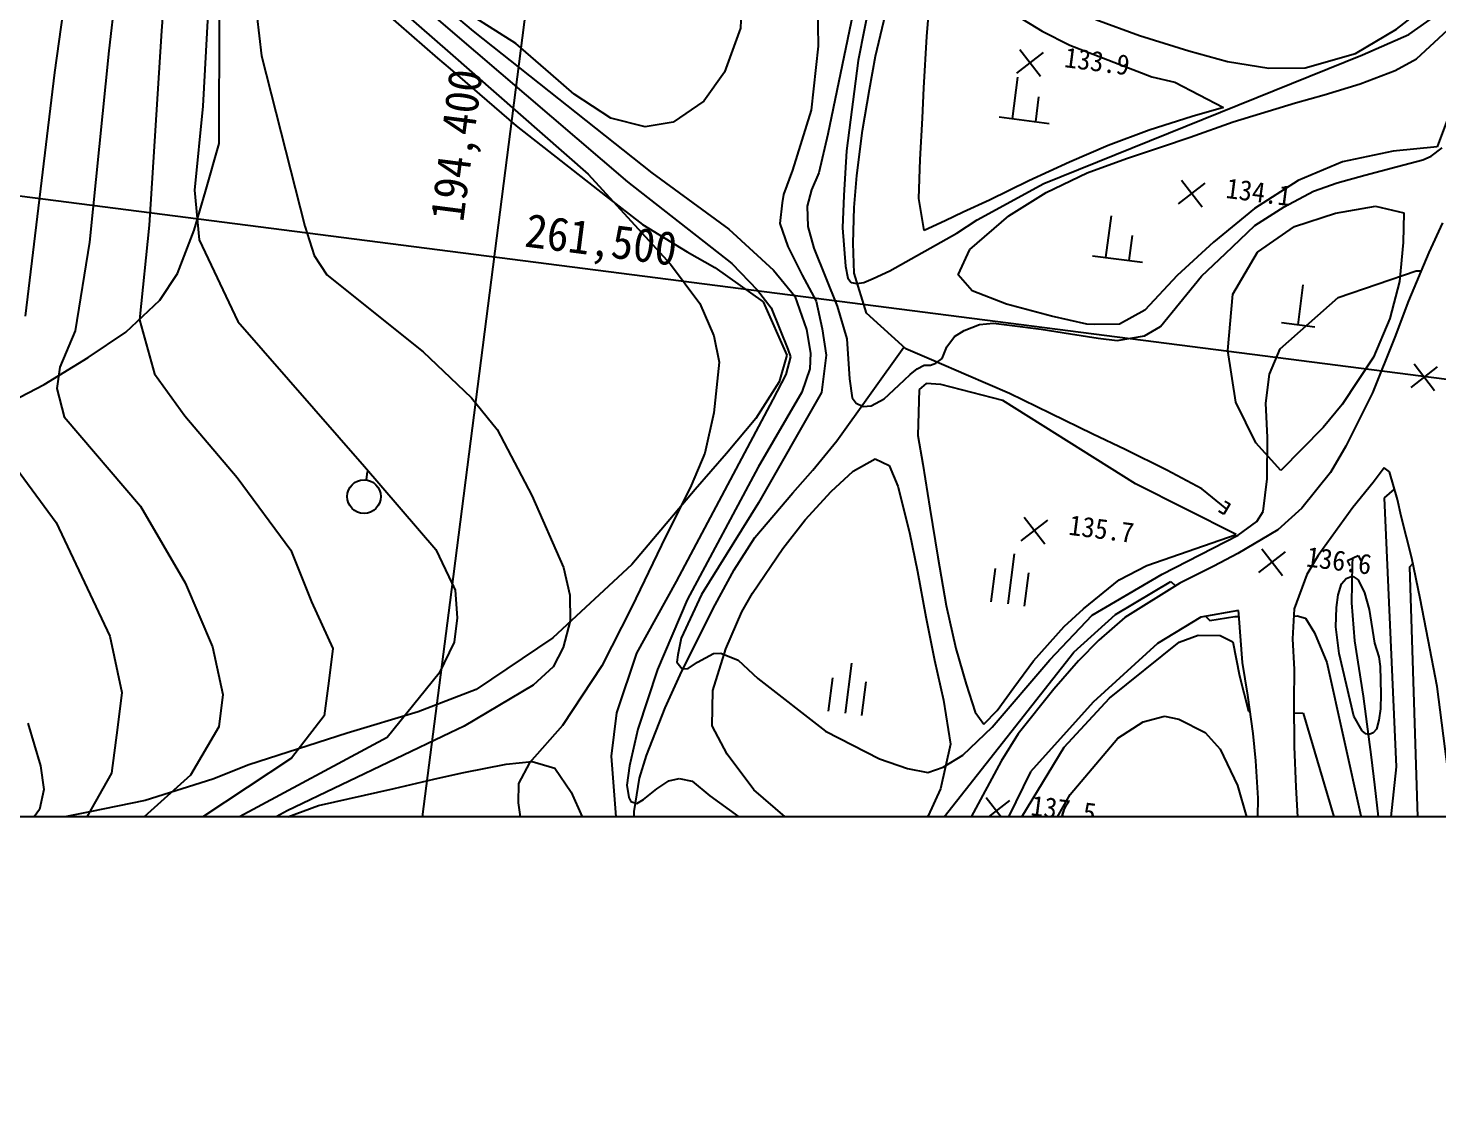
# Model space of a CAD drawing. Header units: millimetres. Extents: x 5990 to 6786, y 1103 to 1809.
# Drawn here: x 6130.3 to 6214.1, y 1389.5 to 1454.4 of the extents above; entities that cross this region are included whole.
import ezdxf
from ezdxf.xclip import XClip

# ---------------------------------------------------------------- set-up
doc = ezdxf.new("R2010")
doc.units = ezdxf.units.MM
doc.header["$LTSCALE"] = 10
doc.header["$MEASUREMENT"] = 0
doc.header["$XCLIPFRAME"] = 2
doc.layers.add('TX-PAPR', color=2, linetype='Continuous', plot=False)
doc.layers.add('TZ-BASE', color=253, linetype='Continuous')
doc.styles.add('HANA', font='GulimChe.ttf')

# ---------------------------------------------------------------- blocks, each defined once
blk = doc.blocks.new('JD-FJFJ6DGDH3')
at = {"layer": 'TZ-BASE'}
for p, q in [((80, -62.245), (110.757, 177.107)), ((67, 26.011, 142), (62.849, -28.25, 142)), ((62.927, 15.341, 144), (56.479, -30.738, 144)), ((63.508, 4.219, 143), (59.71, -29.453, 143)), ((105.954, -21.443, 134), (104.27, -30.015, 134)), ((74.629, -24.875, 139), (80, -29.587, 139)), ((65.699, -25.548, 141), (65.289, -32.739, 141)), ((97.375, -25.42, 136.721), (97.266, -28.108, 136.721)), ((104.305, -25.561, 135), (102.47, -34.403, 135)), ((137.464, -29.925, 134.202), (142.312, -25.445, 134.202)), ((142.312, -25.445, 134.202), (138.699, -35.147, 134.202)), ((83.911, -29.016, 136.721), (80.022, -26.545, 136.721)), ((101.852, -26.703, 136), (101.898, -29.178, 136)), ((112.524, -26.635, 133.909), (115.214, -28.277, 133.909)), ((136.276, -28.148, 133.527), (138.388, -26.536, 133.527)), ((66.26, -34.959, 140.095), (66.294, -27.228, 140.095)), ((68.502, -27.371, 140), (68.793, -29.751, 140)), ((76.162, -27.18, 140.095), (79.253, -29.881, 140.095)), ((79.159, -27.49, 138), (80, -28.21, 138)), ((80, -27.123, 137), (81.382, -28.284, 137)), ((105.296, -29.77, 128.938), (106.001, -26.843, 128.938)), ((108.359, -28.596, 133.909), (108.476, -27.147, 133.909)), ((118.395, -27.592, 133.527), (120.998, -28.541, 133.527)), ((137.024, -28.47, 134), (138.628, -27.346, 134)), ((62.849, -28.25, 142), (62.1, -39.816, 142)), ((80, -28.21, 138), (90.547, -37.233, 138)), ((81.382, -28.284, 137), (91.997, -36.693, 137)), ((97.266, -28.108, 136.721), (96.316, -30.711, 136.721)), ((115.214, -28.277, 133.909), (116.863, -29.103, 133.909)), ((133.839, -29.601, 133.527), (136.276, -28.148, 133.527)), ((134.27, -29.693, 134), (137.024, -28.47, 134)), ((86.001, -30.807, 136.721), (83.911, -29.016, 136.721)), ((101.898, -29.178, 136), (101.482, -32.974, 136)), ((108.18, -31.649, 133.909), (108.359, -28.596, 133.909)), ((116.863, -29.103, 133.909), (121.731, -30.999, 133.909)), ((120.998, -28.541, 133.527), (123.936, -29.447, 133.527)), ((59.71, -29.453, 143), (58.552, -40.825, 143)), ((68.793, -29.751, 140), (71.355, -39.878, 140)), ((79.253, -29.881, 140.095), (80, -30.524, 140.095)), ((80, -29.587, 139), (88.207, -36.787, 139)), ((104.27, -30.015, 134), (103.579, -35.396, 134)), ((104.942, -31.752, 128.938), (105.296, -29.77, 128.938)), ((113.706, -30.767, 133.852), (115.288, -29.545, 133.852)), ((113.886, -29.364, 133.852), (115.108, -30.947, 133.852)), ((115.305, -37.33, 134), (134.27, -29.693, 134)), ((123.936, -29.447, 133.527), (126.228, -30.078, 133.527)), ((126.228, -30.078, 133.527), (128.685, -30.472, 133.527)), ((130.847, -30.455, 133.527), (133.839, -29.601, 133.527)), ((136.197, -30.61, 134.202), (137.464, -29.925, 134.202)), ((56.479, -30.738, 144), (54.732, -45.217, 144)), ((80, -30.524, 140.095), (83.932, -33.906, 140.095)), ((87.381, -32.032, 136.721), (86.001, -30.807, 136.721)), ((96.316, -30.711, 136.721), (95.089, -32.429, 136.721)), ((113.442, -33.482, 133.572), (113.76, -31.002, 133.572)), ((121.731, -30.999, 133.909), (123.101, -31.3, 133.909)), ((128.685, -30.472, 133.527), (130.847, -30.455, 133.527)), ((134.127, -31.409, 134.202), (136.197, -30.61, 134.202)), ((0, -31.074), (80, -41.354)), ((104.524, -34.188, 128.938), (104.942, -31.752, 128.938)), ((108.085, -33.457, 133.909), (108.18, -31.649, 133.909)), ((123.101, -31.3, 133.909), (125.986, -32.818, 133.909)), ((131.98, -32.056, 134.202), (134.127, -31.409, 134.202)), ((89.562, -33.458, 136.721), (87.381, -32.032, 136.721)), ((95.089, -32.429, 136.721), (93.271, -33.687, 136.721)), ((114.83, -33.66, 133.572), (115.021, -32.172, 133.572)), ((126.577, -33.662, 134.202), (130.273, -32.54, 134.202)), ((130.273, -32.54, 134.202), (131.98, -32.056, 134.202)), ((65.289, -32.739, 141), (64.811, -37.723, 141)), ((91.598, -33.967, 136.721), (89.562, -33.458, 136.721)), ((101.482, -32.974, 136), (100.371, -36.535, 136)), ((107.961, -35.899, 133.909), (108.085, -33.457, 133.909)), ((112.648, -33.38, 133.572), (115.624, -33.762, 133.572)), ((124.125, -33.357, 133.909), (121.581, -34.163, 133.909)), ((125.986, -32.818, 133.909), (124.125, -33.357, 133.909)), ((83.932, -33.906, 140.095), (89.251, -38.073, 140.095)), ((93.271, -33.687, 136.721), (91.598, -33.967, 136.721)), ((104.188, -36.867, 128.938), (104.524, -34.188, 128.938)), ((121.581, -34.163, 133.909), (119.134, -35.074, 133.909)), ((124.017, -34.58, 134.202), (126.577, -33.662, 134.202)), ((65.46, -37.801, 140.095), (66.26, -34.959, 140.095)), ((102.47, -34.403, 135), (101.921, -36.698, 135)), ((119.134, -35.074, 133.909), (116.828, -36.068, 133.909)), ((120.217, -35.844, 134.202), (122.317, -35.155, 134.202)), ((122.317, -35.155, 134.202), (124.017, -34.58, 134.202)), ((138.699, -35.147, 134.202), (136.079, -35.417, 134.202)), ((103.579, -35.396, 134), (103.412, -38.052, 134)), ((107.874, -38.225, 133.909), (107.961, -35.899, 133.909)), ((117.879, -36.705, 134.202), (120.217, -35.844, 134.202)), ((136.079, -35.417, 134.202), (133.074, -36.047, 134.202)), ((136.349, -36.315, 135), (137.841, -35.929, 135)), ((137.841, -35.929, 135), (138.351, -35.707, 135)), ((138.351, -35.707, 135), (138.991, -35.212, 135)), ((88.207, -36.787, 139), (93.113, -42.138, 139)), ((91.997, -36.693, 137), (96.579, -40.042, 137)), ((100.371, -36.535, 136), (99.821, -37.989, 136)), ((101.921, -36.698, 135), (101.503, -37.702, 135)), ((104.03, -38.769, 128.938), (104.188, -36.867, 128.938)), ((116.828, -36.068, 133.909), (114.415, -37.182, 133.909)), ((115.447, -37.864, 134.202), (117.879, -36.705, 134.202)), ((133.074, -36.047, 134.202), (130.436, -37.151, 134.202)), ((132.761, -37.296, 135), (134.407, -36.834, 135)), ((134.407, -36.834, 135), (136.349, -36.315, 135)), ((90.547, -37.233, 138), (96.751, -42.097, 138)), ((101.503, -37.702, 135), (101.234, -38.677, 135)), ((111.346, -39.5, 134), (115.305, -37.33, 134)), ((114.415, -37.182, 133.909), (112.072, -38.335, 133.909)), ((123.313, -38.544, 134.1), (124.896, -37.322, 134.1)), ((123.493, -37.141, 134.1), (124.716, -38.724, 134.1)), ((130.436, -37.151, 134.202), (127.83, -38.815, 134.202)), ((131.352, -37.788, 135), (132.761, -37.296, 135)), ((64.787, -40.118, 140.095), (65.46, -37.801, 140.095)), ((64.811, -37.723, 141), (65.081, -40.687, 141)), ((89.251, -38.073, 140.095), (91.448, -39.768, 140.095)), ((99.757, -38.489, 136), (99.601, -39.704, 136)), ((99.821, -37.989, 136), (99.757, -38.489, 136)), ((103.412, -38.052, 134), (103.341, -39.964, 134)), ((108.19, -40.121, 133.909), (107.874, -38.225, 133.909)), ((112.072, -38.335, 133.909), (110.514, -39.037, 133.909)), ((113.232, -39.258, 134.202), (115.447, -37.864, 134.202)), ((129.598, -38.716, 135), (131.352, -37.788, 135)), ((101.234, -38.677, 135), (101.271, -39.883, 135)), ((103.976, -40.891, 128.938), (104.03, -38.769, 128.938)), ((110.514, -39.037, 133.909), (109.44, -39.551, 133.909)), ((110.917, -41.266, 134.202), (113.232, -39.258, 134.202)), ((119.005, -41.736, 134.247), (119.324, -39.256, 134.247)), ((127.83, -38.815, 134.202), (125.404, -40.83, 134.202)), ((127.867, -39.84, 135), (129.598, -38.716, 135)), ((130.216, -39.89, 136.541), (132.647, -39.091, 136.541)), ((132.647, -39.091, 136.541), (135.033, -38.679, 136.541)), ((135.033, -38.679, 136.541), (136.725, -39.074, 136.541)), ((136.725, -39.074, 136.541), (136.672, -40.834, 136.541)), ((62.1, -39.816, 142), (61.54, -45.44, 142)), ((63.791, -42.678, 140.095), (64.787, -40.118, 140.095)), ((71.355, -39.878, 140), (71.925, -41.623, 140)), ((91.448, -39.768, 140.095), (94.091, -41.39, 140.095)), ((96.579, -40.042, 137), (99.242, -42.49, 137)), ((99.601, -39.704, 136), (100.078, -41.073, 136)), ((101.271, -39.883, 135), (101.633, -41.18, 135)), ((103.341, -39.964, 134), (103.512, -42.255, 134)), ((109.44, -39.551, 133.909), (108.19, -40.121, 133.909)), ((110.143, -40.295, 134), (111.346, -39.5, 134)), ((126.116, -41.489, 135), (127.867, -39.84, 135)), ((128.008, -41.419, 136.541), (130.216, -39.89, 136.541)), ((139.014, -39.681, 136.968), (138.195, -41.442, 136.968)), ((58.552, -40.825, 143), (57.713, -46.088, 143)), ((65.081, -40.687, 141), (67.388, -45.541, 141)), ((100.078, -41.073, 136), (100.948, -42.782, 136)), ((104.037, -42.668, 128.938), (103.976, -40.891, 128.938)), ((106.154, -42.537, 134), (110.143, -40.295, 134)), ((120.393, -41.914, 134.247), (120.585, -40.427, 134.247)), ((125.404, -40.83, 134.202), (123.246, -42.807, 134.202)), ((136.672, -40.834, 136.541), (136.451, -43.169, 136.541)), ((71.925, -41.623, 140), (72.672, -42.759, 140)), ((80, -41.354), (700, -121.025)), ((94.091, -41.39, 140.095), (95.747, -42.329, 140.095)), ((101.633, -41.18, 135), (103.018, -44.626, 135)), ((110.218, -42.773, 134.202), (110.917, -41.266, 134.202)), ((118.211, -41.634, 134.247), (121.187, -42.016, 134.247)), ((124.692, -42.845, 135), (126.116, -41.489, 135)), ((126.557, -43.916, 136.541), (128.008, -41.419, 136.541)), ((138.195, -41.442, 136.968), (136.992, -44.308, 136.968)), ((62.736, -44.273, 140.095), (63.791, -42.678, 140.095)), ((93.113, -42.138, 139), (94.848, -44.467, 139)), ((95.747, -42.329, 140.095), (98.618, -44.365, 140.095)), ((96.751, -42.097, 138), (98.291, -43.675, 138)), ((99.242, -42.49, 137), (100.497, -44.031, 137)), ((103.512, -42.255, 134), (103.653, -42.972, 134)), ((104.764, -45.036, 128.938), (104.037, -42.668, 128.938)), ((105.164, -42.991, 134), (106.154, -42.537, 134)), ((132.812, -44.117, 136), (137.447, -42.534, 136)), ((137.447, -42.534, 136), (137.74, -42.526, 136)), ((72.672, -42.759, 140), (78.409, -47.344, 140)), ((100.948, -42.782, 136), (101.765, -44.34, 136)), ((103.653, -42.972, 134), (103.853, -43.23, 134)), ((103.853, -43.23, 134), (104.196, -43.275, 134)), ((104.196, -43.275, 134), (104.612, -43.212, 134)), ((104.612, -43.212, 134), (105.164, -42.991, 134)), ((111.041, -43.715, 134.202), (110.218, -42.773, 134.202)), ((123.246, -42.807, 134.202), (121.318, -44.86, 134.202)), ((123.379, -44.455, 135), (124.692, -42.845, 135)), ((130.429, -45.737, 136.451), (130.735, -43.356, 136.451)), ((136.451, -43.169, 136.541), (135.883, -45.366, 136.541)), ((60.709, -46.175, 140.095), (62.736, -44.273, 140.095)), ((98.291, -43.675, 138), (99.101, -44.723, 138)), ((98.618, -44.365, 140.095), (100.024, -47.549, 140.095)), ((100.497, -44.031, 137), (101.188, -46.008, 137)), ((101.765, -44.34, 136), (102.135, -45.985, 136)), ((113.094, -44.516, 134.202), (111.041, -43.715, 134.202)), ((126.261, -47.269, 136.541), (126.557, -43.916, 136.541)), ((129.37, -47.161, 136), (132.812, -44.117, 136)), ((136.992, -44.308, 136.968), (136.174, -46.476, 136.968)), ((94.848, -44.467, 139), (95.69, -46.391, 139)), ((99.101, -44.723, 138), (100.093, -47.175, 138)), ((103.018, -44.626, 135), (103.585, -46.574, 135)), ((107.1, -47.172, 128.938), (104.764, -45.036, 128.938)), ((115.772, -45.213, 134.202), (113.094, -44.516, 134.202)), ((117.874, -45.696, 134.202), (115.772, -45.213, 134.202)), ((121.318, -44.86, 134.202), (119.812, -45.693, 134.202)), ((122.238, -45.846, 135), (123.379, -44.455, 135)), ((57.713, -46.088, 143), (56.785, -48.247, 143)), ((61.54, -45.44, 142), (62.431, -48.647, 142)), ((67.388, -45.541, 141), (74.909, -54.157, 141)), ((101.188, -46.008, 137), (101.442, -47.421, 137)), ((102.135, -45.985, 136), (102.371, -47.54, 136)), ((109.997, -46.437, 135), (110.572, -46.078, 135)), ((110.572, -46.078, 135), (111.485, -45.715, 135)), ((111.485, -45.715, 135), (112.313, -45.629, 135)), ((112.313, -45.629, 135), (113.259, -45.75, 135)), ((113.259, -45.75, 135), (115.151, -45.993, 135)), ((115.151, -45.993, 135), (116.895, -46.266, 135)), ((118.304, -45.716, 134.202), (117.874, -45.696, 134.202)), ((119.812, -45.693, 134.202), (118.304, -45.716, 134.202)), ((121.302, -46.399, 135), (122.238, -45.846, 135)), ((129.437, -45.609, 136.451), (131.421, -45.864, 136.451)), ((135.883, -45.366, 136.541), (134.915, -47.655, 136.541)), ((58.478, -47.682, 140.095), (60.709, -46.175, 140.095)), ((95.69, -46.391, 139), (95.998, -47.956, 139)), ((103.585, -46.574, 135), (103.76, -48.952, 135)), ((109.534, -47.05, 135), (109.997, -46.437, 135)), ((116.895, -46.266, 135), (118.545, -46.526, 135)), ((118.545, -46.526, 135), (119.68, -46.671, 135)), ((119.68, -46.671, 135), (121.302, -46.399, 135)), ((136.174, -46.476, 136.968), (134.862, -49.777, 136.968)), ((55.869, -49.281, 140.095), (58.478, -47.682, 140.095)), ((78.409, -47.344, 140), (80, -48.867, 140)), ((100.024, -47.549, 140.095), (99.578, -49.13, 140.095)), ((100.253, -47.631, 138), (99.972, -48.685, 138)), ((100.093, -47.175, 138), (100.253, -47.631, 138)), ((101.442, -47.421, 137), (101.394, -48.359, 137)), ((102.371, -47.54, 136), (102.086, -49.755, 136)), ((103.009, -52.644, 134.359), (106.994, -47.075, 134.359)), ((108.766, -47.884, 128.938), (107.1, -47.172, 128.938)), ((108.88, -48.024, 135), (109.254, -47.735, 135)), ((109.254, -47.735, 135), (109.534, -47.05, 135)), ((126.737, -50.329, 136.541), (126.261, -47.269, 136.541)), ((128.739, -48.677, 136), (129.37, -47.161, 136)), ((134.915, -47.655, 136.541), (133.054, -50.47, 136.541)), ((56.785, -48.247, 143), (56.62, -49.528, 143)), ((95.998, -47.956, 139), (95.684, -50.966, 139)), ((101.394, -48.359, 137), (100.925, -49.751, 137)), ((107.351, -48.693, 135), (107.778, -48.363, 135)), ((107.778, -48.363, 135), (108.193, -48.128, 135)), ((108.193, -48.128, 135), (108.578, -48.129, 135)), ((108.578, -48.129, 135), (108.88, -48.024, 135)), ((110.685, -48.717, 128.938), (108.766, -47.884, 128.938)), ((137.147, -49.46, 136.439), (138.73, -48.238, 136.439)), ((137.328, -48.058, 136.439), (138.55, -49.641, 136.439)), ((50.558, -52.053, 140.095), (55.869, -49.281, 140.095)), ((62.431, -48.647, 142), (64.225, -51.156, 142)), ((80, -48.867, 140), (81.265, -50.077, 140)), ((99.578, -49.13, 140.095), (98.175, -51.31, 140.095)), ((99.972, -48.685, 138), (99.198, -50.183, 138)), ((103.76, -48.952, 135), (103.904, -50.076, 135)), ((105.82, -50.13, 135), (106.693, -49.329, 135)), ((106.693, -49.329, 135), (107.351, -48.693, 135)), ((108.304, -49.219, 135.304), (107.898, -49.581, 135.304)), ((109.187, -49.279, 135.304), (108.304, -49.219, 135.304)), ((112.871, -50.232, 135.304), (109.187, -49.279, 135.304)), ((113.276, -49.824, 128.938), (110.685, -48.717, 128.938)), ((128.519, -50.392, 136), (128.739, -48.677, 136)), ((56.62, -49.528, 143), (57.055, -51.211, 143)), ((81.265, -50.077, 140), (82.806, -51.97, 140)), ((99.198, -50.183, 138), (93.451, -60.992, 138)), ((100.925, -49.751, 137), (98.318, -54.21, 137)), ((102.086, -49.755, 136), (98.337, -56.318, 136)), ((103.904, -50.076, 135), (104.151, -50.397, 135)), ((105.044, -50.559, 135), (105.82, -50.13, 135)), ((107.898, -49.581, 135.304), (107.813, -52.313, 135.304)), ((120.761, -55.192, 135.304), (112.871, -50.232, 135.304)), ((115.712, -51.008, 128.938), (113.276, -49.824, 128.938)), ((134.862, -49.777, 136.968), (133.271, -52.959, 136.968)), ((95.684, -50.966, 139), (95.157, -53.368, 139)), ((104.151, -50.397, 135), (104.559, -50.593, 135)), ((104.559, -50.593, 135), (105.044, -50.559, 135)), ((118.219, -52.233, 128.938), (115.712, -51.008, 128.938)), ((127.918, -52.759, 136.541), (126.737, -50.329, 136.541)), ((128.619, -52.438, 136), (128.519, -50.392, 136)), ((133.054, -50.47, 136.541), (131.92, -51.845, 136.541)), ((57.055, -51.211, 143), (61.583, -56.513, 143)), ((64.225, -51.156, 142), (67.336, -54.811, 142)), ((82.806, -51.97, 140), (84.859, -55.89, 140)), ((98.175, -51.31, 140.095), (96.43, -53.397, 140.095)), ((131.92, -51.845, 136.541), (129.413, -54.406, 136.541)), ((101.58, -54.374, 134.359), (103.009, -52.644, 134.359)), ((107.813, -52.313, 135.304), (108.117, -54.03, 135.304)), ((120.145, -53.155, 128.938), (118.219, -52.233, 128.938)), ((129.413, -54.406, 136.541), (127.918, -52.759, 136.541)), ((128.593, -54.904, 136), (128.619, -52.438, 136)), ((95.157, -53.368, 139), (94.328, -55.295, 139)), ((96.43, -53.397, 140.095), (94.574, -55.536, 140.095)), ((122.629, -54.382, 128.938), (120.145, -53.155, 128.938)), ((133.271, -52.959, 136.968), (132.35, -54.523, 136.968)), ((53.941, -53.904, 144), (56.573, -57.497, 144)), ((74.909, -54.157, 141), (79.157, -59.097, 141)), ((75.075, -54.462, 141.018), (75.011, -54.958, 141.018)), ((98.318, -54.21, 137), (94.108, -62.093, 137)), ((100.376, -55.731, 134.359), (101.58, -54.374, 134.359)), ((102.67, -55.639, 135.956), (103.973, -54.435, 135.956)), ((103.973, -54.435, 135.956), (105.282, -53.704, 135.956)), ((105.282, -53.704, 135.956), (106.117, -54.104, 135.956)), ((106.117, -54.104, 135.956), (106.619, -55.336, 135.956)), ((108.117, -54.03, 135.304), (108.522, -56.642, 135.304)), ((124.701, -55.497, 128.938), (122.629, -54.382, 128.938)), ((135.556, -54.243, 219.234), (134.886, -55.115, 219.234)), ((135.862, -54.471, 219.234), (135.556, -54.243, 219.234)), ((136.344, -56.133, 219.234), (135.862, -54.471, 219.234)), ((67.336, -54.811, 142), (70.526, -59.127, 142)), ((94.328, -55.295, 139), (92.564, -58.845, 139)), ((126.756, -58.214, 135.304), (120.761, -55.192, 135.304)), ((128.345, -56.833, 136), (128.593, -54.904, 136)), ((132.35, -54.523, 136.968), (130.651, -56.631, 136.968)), ((134.886, -55.115, 219.234), (133.691, -56.607, 219.234)), ((84.859, -55.89, 140), (86.741, -60.17, 140)), ((94.574, -55.536, 140.095), (90.806, -59.997, 140.095)), ((98.124, -58.39, 134.359), (100.376, -55.731, 134.359)), ((101.126, -57.331, 135.956), (102.67, -55.639, 135.956)), ((106.619, -55.336, 135.956), (107.323, -58.088, 135.956)), ((126.192, -56.693, 128.938), (124.701, -55.497, 128.938)), ((135.569, -56.019, 137), (136.162, -55.505, 137)), ((136.274, -72.014, 137), (135.569, -56.019, 137)), ((136.561, -57.112, 219.234), (136.344, -56.133, 219.234)), ((61.583, -56.513, 143), (64.251, -61.087, 143)), ((98.337, -56.318, 136), (94.95, -61.766, 136)), ((108.522, -56.642, 135.304), (109.01, -59.543, 135.304)), ((126.02, -56.996, 128.938), (125.723, -56.827, 128.938)), ((126.364, -56.39, 128.938), (126.02, -56.996, 128.938)), ((126.067, -56.222, 128.938), (126.364, -56.39, 128.938)), ((127.976, -57.44, 136), (128.345, -56.833, 136)), ((130.651, -56.631, 136.968), (129.218, -57.933, 136.968)), ((133.691, -56.607, 219.234), (131.629, -59.457, 219.234)), ((56.573, -57.497, 144), (59.774, -64.255, 144)), ((99.785, -59.033, 135.956), (101.126, -57.331, 135.956)), ((113.961, -58.573, 135.697), (115.544, -57.35, 135.697)), ((114.141, -57.17, 135.697), (115.364, -58.753, 135.697)), ((126.857, -58.24, 136), (127.976, -57.44, 136)), ((137.184, -59.621, 219.234), (136.561, -57.112, 219.234)), ((96.886, -60.31, 134.359), (98.124, -58.39, 134.359)), ((107.323, -58.088, 135.956), (107.799, -60.404, 135.956)), ((121.434, -60.042, 135.304), (126.756, -58.214, 135.304)), ((122.345, -60.565, 136), (126.857, -58.24, 136)), ((129.218, -57.933, 136.968), (126.846, -59.336, 136.968)), ((70.526, -59.127, 142), (71.757, -62.215, 142)), ((79.157, -59.097, 141), (80.311, -61.524, 141)), ((92.564, -58.845, 139), (90.782, -62.537, 139)), ((97.983, -61.687, 135.956), (99.785, -59.033, 135.956)), ((113.553, -59.361, 136.024), (113.17, -62.337, 136.024)), ((126.846, -59.336, 136.968), (125.426, -60.097, 136.968)), ((128.09, -60.457, 136.642), (129.673, -59.234, 136.642)), ((128.27, -59.054, 136.642), (129.493, -60.637, 136.642)), ((131.629, -59.457, 219.234), (130.953, -60.579, 219.234)), ((133.377, -59.759, 135.641), (134.002, -59.45, 135.641)), ((134.002, -59.45, 135.641), (134.153, -59.756, 135.641)), ((90.806, -59.997, 140.095), (86.108, -64.357, 140.095)), ((86.741, -60.17, 140), (87.119, -61.82, 140)), ((95.771, -62.383, 134.359), (96.886, -60.31, 134.359)), ((109.01, -59.543, 135.304), (109.497, -62.421, 135.304)), ((112.178, -62.21, 136.024), (112.433, -60.226, 136.024)), ((119.795, -60.906, 135.304), (121.434, -60.042, 135.304)), ((125.426, -60.097, 136.968), (123.39, -61.097, 136.968)), ((133.528, -60.065, 135.641), (133.377, -59.759, 135.641)), ((133.622, -62.268, 135.641), (133.666, -59.966, 135.641)), ((133.666, -59.966, 135.641), (133.689, -59.604, 135.641)), ((137.074, -60.134, 138), (137.25, -59.935, 138)), ((137.559, -75.012, 138), (137.074, -60.134, 138)), ((137.686, -62.002, 219.234), (137.184, -59.621, 219.234)), ((64.251, -61.087, 143), (65.88, -64.877, 143)), ((80, -60.87, 141), (80.311, -61.524, 141)), ((93.451, -60.992, 138), (91.086, -65.264, 138)), ((107.799, -60.404, 135.956), (108.298, -63.101, 135.956)), ((114.162, -62.464, 136.024), (114.417, -60.481, 136.024)), ((117.667, -62.633, 135.304), (119.795, -60.906, 135.304)), ((118.181, -63.008, 136), (122.345, -60.565, 136)), ((119.566, -62.968, 137), (122.87, -60.996, 137)), ((123.39, -61.097, 136.968), (120.131, -63.139, 136.968)), ((122.87, -60.996, 137), (123.132, -61.259, 137)), ((130.953, -60.579, 219.234), (130.196, -62.629, 219.234)), ((132.805, -61.791, 136), (133.009, -61.139, 136)), ((133.009, -61.139, 136), (133.29, -60.816, 136)), ((133.29, -60.816, 136), (133.585, -60.694, 136)), ((133.585, -60.694, 136), (133.702, -60.709, 136)), ((133.702, -60.709, 136), (133.996, -60.907, 136)), ((133.996, -60.907, 136), (134.377, -61.674, 136)), ((80.311, -61.524, 141), (80.425, -63.166, 141)), ((80.311, -61.524, 141), (80.425, -63.166, 141)), ((87.119, -61.82, 140), (87.145, -63.329, 140)), ((94.95, -61.766, 136), (93.743, -64.37, 136)), ((97.351, -62.807, 135.956), (97.983, -61.687, 135.956)), ((132.709, -62.537, 136), (132.805, -61.791, 136)), ((134.377, -61.674, 136), (134.648, -62.667, 136)), ((138.171, -64.475, 219.234), (137.686, -62.002, 219.234)), ((65.511, -175), (80, -62.245)), ((71.757, -62.215, 142), (73.029, -64.982, 142)), ((90.782, -62.537, 139), (89.028, -66.016, 139)), ((94.108, -62.093, 137), (92.343, -66.224, 137)), ((93.775, -66.333, 134.359), (95.771, -62.383, 134.359)), ((96.4, -65.005, 135.956), (97.351, -62.807, 135.956)), ((109.497, -62.421, 135.304), (110.077, -64.978, 135.304)), ((116.512, -63.67, 135.304), (117.667, -62.633, 135.304)), ((126.889, -62.714, 137.081), (124.637, -63.118, 137.081)), ((126.902, -62.938, 137.081), (126.889, -62.714, 137.081)), ((130.196, -62.629, 219.234), (130.1, -64.415, 219.234)), ((132.681, -63.691, 136), (132.709, -62.537, 136)), ((133.803, -64.532, 135.641), (133.622, -62.268, 135.641)), ((134.648, -62.667, 136), (134.98, -64.674, 136)), ((80.425, -63.166, 141), (80.24, -64.607, 141)), ((80.425, -63.166, 141), (80.24, -64.607, 141)), ((87.145, -63.329, 140), (86.728, -64.916, 140)), ((108.298, -63.101, 135.956), (108.813, -65.684, 135.956)), ((114.697, -65.716, 135.304), (116.512, -63.67, 135.304)), ((115.66, -65.662, 136), (118.181, -63.008, 136)), ((117.101, -65.193, 137), (119.566, -62.968, 137)), ((120.131, -63.139, 136.968), (118.589, -64.493, 136.968)), ((124.637, -63.118, 137.081), (122.071, -64.691, 137.081)), ((124.927, -63.066, 137), (125.186, -63.327, 137)), ((125.186, -63.327, 137), (126.67, -63.082, 137)), ((126.67, -63.082, 137), (126.913, -63.08, 137)), ((127.119, -65.81, 137.081), (126.902, -62.938, 137.081)), ((130.174, -63.052, 137), (130.379, -63.05, 137)), ((130.379, -63.05, 137), (130.87, -63.186, 137)), ((130.87, -63.186, 137), (131.412, -64.054, 137)), ((132.877, -65.272, 136), (132.681, -63.691, 136)), ((59.774, -64.255, 144), (60.483, -67.602, 144)), ((86.108, -64.357, 140.095), (81.558, -67.422, 140.095)), ((93.743, -64.37, 136), (93.543, -65.362, 136)), ((118.589, -64.493, 136.968), (117.378, -65.714, 136.968)), ((123.35, -64.616, 138), (124.495, -64.182, 138)), ((124.495, -64.182, 138), (125.8, -64.205, 138)), ((125.8, -64.205, 138), (126.549, -64.592, 138)), ((130.1, -64.415, 219.234), (130.187, -66.236, 219.234)), ((131.412, -64.054, 137), (132.13, -65.817, 137)), ((134.314, -67.815, 135.641), (133.803, -64.532, 135.641)), ((138.696, -67.238, 219.234), (138.171, -64.475, 219.234)), ((65.88, -64.877, 143), (66.491, -67.723, 143)), ((73.029, -64.982, 142), (72.782, -66.903, 142)), ((80.24, -64.607, 141), (79.352, -66.446, 141)), ((80.24, -64.607, 141), (80, -65.104, 141)), ((86.728, -64.916, 140), (86.121, -66.064, 140)), ((91.086, -65.264, 138), (89.903, -68.816, 138)), ((93.543, -65.362, 136), (93.488, -65.79, 136)), ((94.721, -65.803, 136), (95.661, -65.271, 136)), ((95.624, -67.485, 135.956), (96.4, -65.005, 135.956)), ((95.661, -65.271, 136), (96.099, -65.254, 136)), ((96.099, -65.254, 136), (97.135, -65.678, 136)), ((108.682, -75.877, 137), (117.101, -65.193, 137)), ((110.077, -64.978, 135.304), (110.7, -67.104, 135.304)), ((122.071, -64.691, 137.081), (118.244, -68.165, 137.081)), ((119.218, -67.935, 138), (123.35, -64.616, 138)), ((126.549, -64.592, 138), (126.944, -66.603, 138)), ((133.753, -69.016, 136), (132.877, -65.272, 136)), ((134.98, -64.674, 136), (135.235, -65.474, 136)), ((86.121, -66.064, 140), (84.939, -67.159, 140)), ((89.028, -66.016, 139), (86.683, -69.564, 139)), ((93.488, -65.79, 136), (93.799, -66.193, 136)), ((93.799, -66.193, 136), (94.166, -66.168, 136)), ((94.166, -66.168, 136), (94.721, -65.803, 136)), ((97.135, -65.678, 136), (98.302, -66.772, 136)), ((103.875, -65.854, 136.024), (103.492, -68.83, 136.024)), ((108.813, -65.684, 135.956), (109.338, -68.065, 135.956)), ((112.242, -69.653, 136), (115.66, -65.662, 136)), ((113.529, -67.297, 135.304), (114.697, -65.716, 135.304)), ((117.378, -65.714, 136.968), (115.9, -67.403, 136.968)), ((127.437, -67.752, 137.081), (127.119, -65.81, 137.081)), ((132.13, -65.817, 137), (134.154, -74.938, 137)), ((135.235, -65.474, 136), (135.318, -66.051, 136)), ((135.318, -66.051, 136), (135.358, -67.706, 136)), ((72.782, -66.903, 142), (72.515, -68.985, 142)), ((79.352, -66.446, 141), (76.255, -70.279, 141)), ((92.343, -66.224, 137), (91.16, -69.776, 137)), ((92.801, -68.51, 134.359), (93.775, -66.333, 134.359)), ((98.302, -66.772, 136), (102.33, -69.904, 136)), ((102.5, -68.702, 136.024), (102.755, -66.719, 136.024)), ((104.484, -68.957, 136.024), (104.739, -66.974, 136.024)), ((126.944, -66.603, 138), (127.473, -68.705, 138)), ((130.187, -66.236, 219.234), (130.186, -68.128, 219.234)), ((60.483, -67.602, 144), (60.216, -69.683, 144)), ((66.491, -67.723, 143), (66.244, -69.644, 143)), ((81.558, -67.422, 140.095), (80, -68.022, 140.095)), ((84.939, -67.159, 140), (80.844, -69.601, 140)), ((95.591, -69.582, 135.956), (95.624, -67.485, 135.956)), ((110.7, -67.104, 135.304), (111.227, -68.763, 135.304)), ((112.528, -68.663, 135.304), (113.529, -67.297, 135.304)), ((115.9, -67.403, 136.968), (113.782, -70.052, 136.968)), ((127.753, -70.031, 137.081), (127.437, -67.752, 137.081)), ((134.8, -71.436, 135.641), (134.314, -67.815, 135.641)), ((135.358, -67.706, 136), (135.326, -68.58, 136)), ((139.361, -72.336, 219.234), (138.696, -67.238, 219.234)), ((80, -68.022, 140.095), (78.1, -68.755, 140.095)), ((91.685, -71.348, 134.359), (92.801, -68.51, 134.359)), ((109.338, -68.065, 135.956), (109.763, -70.675, 135.956)), ((111.743, -69.476, 135.304), (112.528, -68.663, 135.304)), ((118.244, -68.165, 137.081), (114.526, -72.308, 137.081)), ((116.518, -70.856, 138), (119.218, -67.935, 138)), ((127.473, -68.705, 138), (127.57, -68.709, 138)), ((130.186, -68.128, 219.234), (130.189, -70.81, 219.234)), ((135.326, -68.58, 136), (135.24, -69.247, 136)), ((54.883, -69.424, 145), (55.646, -71.956, 145)), ((72.515, -68.985, 142), (70.564, -71.501, 142)), ((78.1, -68.755, 140.095), (73.871, -70.021, 140.095)), ((86.683, -69.564, 139), (84.727, -71.782, 139)), ((89.903, -68.816, 138), (89.572, -71.388, 138)), ((111.227, -68.763, 135.304), (111.743, -69.476, 135.304)), ((119.711, -70.322, 139), (121.215, -69.353, 139)), ((121.215, -69.353, 139), (122.494, -69.009, 139)), ((122.494, -69.009, 139), (123.343, -69.191, 139)), ((123.343, -69.191, 139), (124.913, -69.974, 139)), ((130.187, -68.811, 138), (130.726, -68.832, 138)), ((130.726, -68.832, 138), (133.358, -77.74, 138)), ((134.241, -69.877, 136), (133.753, -69.016, 136)), ((135.24, -69.247, 136), (135.091, -69.787, 136)), ((60.216, -69.683, 144), (59.866, -72.405, 144)), ((76.255, -70.279, 141), (63.314, -77.242, 141)), ((66.244, -69.644, 143), (64.572, -72.521, 143)), ((73.871, -70.021, 140.095), (68.034, -71.902, 140.095)), ((80, -70.004, 140), (70.306, -74.637, 140)), ((80.844, -69.601, 140), (80, -70.004, 140)), ((91.16, -69.776, 137), (90.661, -71.963, 137)), ((96.481, -71.265, 135.956), (95.591, -69.582, 135.956)), ((102.33, -69.904, 136), (105.533, -71.55, 136)), ((110.502, -71.317, 136), (112.242, -69.653, 136)), ((113.782, -70.052, 136.968), (112.776, -71.69, 136.968)), ((116.884, -73.663, 139), (119.711, -70.322, 139)), ((124.913, -69.974, 139), (125.803, -70.96, 139)), ((127.918, -71.666, 137.081), (127.753, -70.031, 137.081)), ((134.456, -70.065, 136), (134.241, -69.877, 136)), ((134.653, -70.09, 136), (134.456, -70.065, 136)), ((134.903, -70.002, 136), (134.653, -70.09, 136)), ((135.091, -69.787, 136), (134.903, -70.002, 136)), ((109.763, -70.675, 135.956), (109.155, -73.326, 135.956)), ((112.923, -76.785, 138), (116.518, -70.856, 138)), ((125.803, -70.96, 139), (126.833, -73.125, 139)), ((130.189, -70.81, 219.234), (130.288, -73.238, 219.234)), ((55.646, -71.956, 145), (55.843, -73.36, 145)), ((70.564, -71.501, 142), (65.224, -75.046, 142)), ((68.034, -71.902, 140.095), (65.898, -72.749, 140.095)), ((80.816, -72.356, 141.085), (83.334, -71.868, 141.085)), ((83.334, -71.868, 141.085), (84.879, -71.708, 141.085)), ((84.727, -71.782, 139), (84.062, -73.004, 139)), ((84.879, -71.708, 141.085), (86.232, -72.101, 141.085)), ((89.572, -71.388, 138), (89.967, -76.232, 138)), ((90.661, -71.963, 137), (90.514, -73.106, 137)), ((91.27, -72.702, 134.359), (91.685, -71.348, 134.359)), ((98.071, -73.378, 135.956), (96.481, -71.265, 135.956)), ((105.533, -71.55, 136), (107.202, -72.128, 136)), ((108.408, -72.355, 136), (109.32, -72.037, 136)), ((109.32, -72.037, 136), (110.502, -71.317, 136)), ((112.776, -71.69, 136.968), (110.646, -75.648, 136.968)), ((128.051, -73.889, 137.081), (127.918, -71.666, 137.081)), ((134.989, -73.093, 135.641), (134.8, -71.436, 135.641)), ((135.932, -75.239, 137), (136.274, -72.014, 137)), ((64.572, -72.521, 143), (56.476, -79.781, 143)), ((59.866, -72.405, 144), (58.395, -74.983, 144)), ((65.898, -72.749, 140.095), (61.874, -74.027, 140.095)), ((76.681, -73.301, 141.085), (79.037, -72.755, 141.085)), ((79.037, -72.755, 141.085), (80, -72.539, 141.085)), ((80, -72.539, 141.085), (80.816, -72.356, 141.085)), ((86.232, -72.101, 141.085), (87.196, -73.531, 141.085)), ((90.938, -74.683, 134.359), (91.27, -72.702, 134.359)), ((92.3, -73.336, 137), (93.017, -72.847, 137)), ((93.017, -72.847, 137), (93.616, -72.706, 137)), ((93.616, -72.706, 137), (94.393, -72.879, 137)), ((94.393, -72.879, 137), (95.445, -73.74, 137)), ((107.202, -72.128, 136), (108.408, -72.355, 136)), ((114.526, -72.308, 137.081), (111.815, -77.877, 137.081)), ((55.843, -73.36, 145), (55.59, -74.549, 145)), ((72.167, -74.314, 141.085), (76.681, -73.301, 141.085)), ((84.062, -73.004, 139), (84.058, -74.165, 139)), ((87.196, -73.531, 141.085), (88.08, -75.506, 141.085)), ((90.514, -73.106, 137), (90.636, -73.848, 137)), ((91.494, -73.959, 137), (92.3, -73.336, 137)), ((95.445, -73.74, 137), (98.235, -75.769, 137)), ((99.997, -75.066, 135.956), (98.071, -73.378, 135.956)), ((107.21, -90.721, 139), (116.884, -73.663, 139)), ((109.155, -73.326, 135.956), (108.439, -74.923, 135.956)), ((126.833, -73.125, 139), (127.733, -76.291, 139)), ((130.288, -73.238, 219.234), (130.435, -75.708, 219.234)), ((135.442, -76.897, 135.641), (134.989, -73.093, 135.641)), ((55.59, -74.549, 145), (54.778, -75.652, 145)), ((61.874, -74.027, 140.095), (58.578, -74.696, 140.095)), ((69.257, -75.411, 141.085), (72.167, -74.314, 141.085)), ((84.058, -74.165, 139), (84.241, -75.569, 139)), ((90.636, -73.848, 137), (90.752, -74.081, 137)), ((90.752, -74.081, 137), (91.1, -74.198, 137)), ((91.1, -74.198, 137), (91.494, -73.959, 137)), ((111.709, -75.248, 137.496), (113.292, -74.025, 137.496)), ((111.89, -73.845, 137.496), (113.112, -75.428, 137.496)), ((128.004, -76.123, 137.081), (128.051, -73.889, 137.081)), ((58.395, -74.983, 144), (54.518, -78.553, 144)), ((58.578, -74.696, 140.095), (56.53, -75.112, 140.095)), ((70.306, -74.637, 140), (68.447, -75.67, 140)), ((91.037, -76.344, 134.359), (90.938, -74.683, 134.359)), ((108.439, -74.923, 135.956), (107.653, -76.481, 135.956)), ((134.154, -74.938, 137), (134.418, -76.279, 137))]:
    blk.add_line(p, q, dxfattribs=at)
blk.add_circle((74.884, -55.95, 141.018), 1, dxfattribs=at)
at = {"layer": 'TZ-BASE', "style": 'HANA'}
for s, height, rotation, p in [('133.9', 1.2, 352.67756, (116.481, -30.411, 133.852)), ('194,400', 2, 82.67756, (80.782, -39.671)), ('134.1', 1.2, 352.67756, (126.088, -38.188, 134.1)), ('261,500', 2, 352.67756, (84.377, -41.077)), ('135.7', 1.2, 352.67756, (116.736, -58.216, 135.697)), ('136.6', 1.2, 352.67756, (130.865, -60.1, 136.642)), ('137.5', 1.2, 352.67756, (114.484, -74.891, 137.496))]:
    blk.add_text(s, height=height, rotation=rotation, dxfattribs=at).set_placement(p)

msp = doc.modelspace()

# ---------------------------------------------------------------- linework, layer by layer
at = {"layer": 'TX-PAPR'}
msp.add_lwpolyline([(6075.383, 1557.483), (6775.383, 1557.483), (6775.383, 1407.483), (6075.383, 1407.483), (6075.383, 1557.483)], dxfattribs=at)

# ---------------------------------------------------------------- block references
at = {"layer": 'TZ-BASE'}
ref = msp.add_blockref('JD-FJFJ6DGDH3', (6075.383, 1482.483), dxfattribs=at)
XClip(ref).set_block_clipping_path([(0.0000015855, 75), (700.000001584, 74.9999852018), (699.999998416, -75.0000147982), (-0.0000015839, -75)])

doc.saveas('drawing.dxf')
